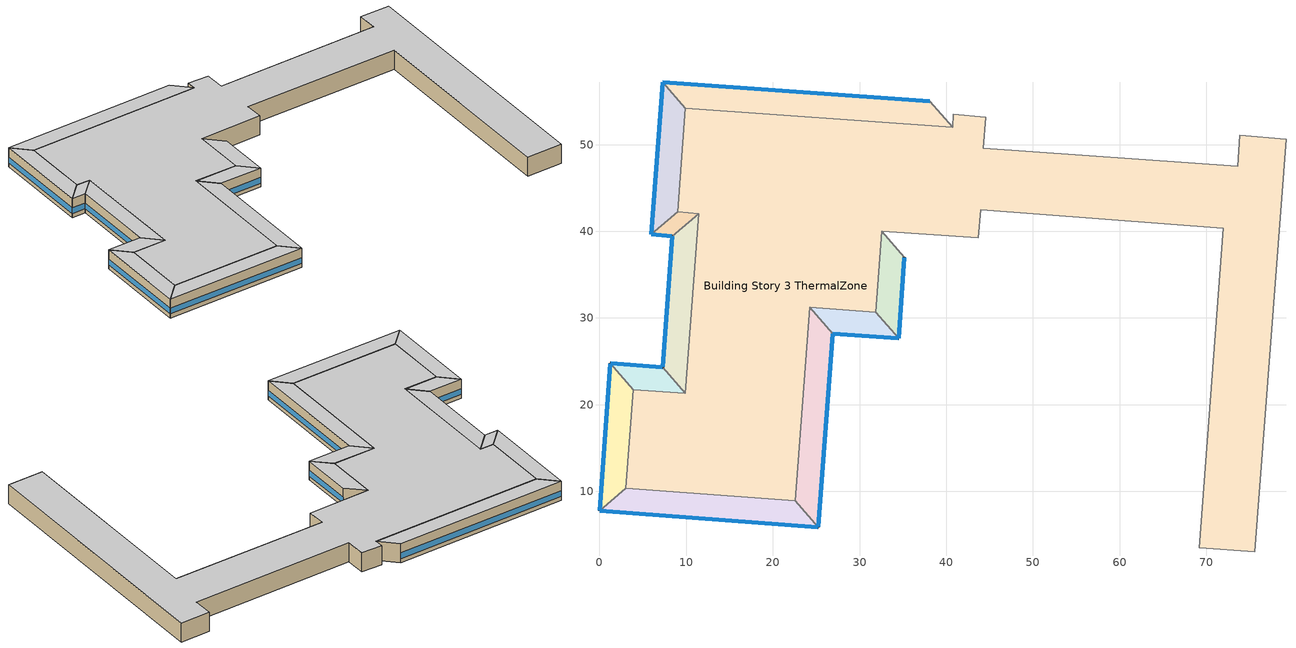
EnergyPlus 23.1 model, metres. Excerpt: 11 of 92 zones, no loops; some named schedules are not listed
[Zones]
Building Story 3 ThermalZone
 floor adiabatic (Typical Interior Ceiling): 40.75,51.97 40.81,53.51 44.53,53.15 44.29,49.58 73.63,47.51 73.87,51.05 79.19,50.6 75.6,3.03 69.18,3.5 71.95,40.37 43.95,42.46 43.69,39.23 32.55,40 31.88,30.68 24.27,31.24 22.6,8.92 3.03,10.38 3.87,21.74 9.9,21.3 11.42,42.01 9,42.23 9.9,54.17 z7.2
 wall adiabatic (Typical Interior Wall): 40.81,53.51 40.75,51.97 9.9,54.17 9,42.23 11.42,42.01 9.9,21.3 3.87,21.74 3.03,10.38 22.6,8.92 24.27,31.24 31.88,30.68 32.55,40 43.69,39.23 43.95,42.46 71.95,40.37 69.18,3.5 75.6,3.03 79.19,50.6 73.87,51.05 73.63,47.51 44.29,49.58 44.53,53.15 40.81,53.51 z7.2:10.8
 ceiling adiabatic (Typical Interior Ceiling): 9.9,54.17 9,42.23 11.42,42.01 9.9,21.3 3.87,21.74 3.03,10.38 22.6,8.92 24.27,31.24 31.88,30.68 32.55,40 43.69,39.23 43.95,42.46 71.95,40.37 69.18,3.5 75.6,3.03 79.19,50.6 73.87,51.05 73.63,47.51 44.29,49.58 44.53,53.15 40.81,53.51 40.75,51.97 z10.8
Building Story 3 ThermalZone 13
 floor adiabatic (Typical Interior Ceiling): 35.17,36.98 34.5,27.65 31.88,30.68 32.55,40 z7.2
 wall outside (Typical Insulated Steel Framed Exterior Wall R-12.99): 34.5,27.65 35.17,36.98 z7.2:10.8
 wall adiabatic (Typical Interior Wall): 35.17,36.98 32.55,40 31.88,30.68 34.5,27.65 z7.2:10.8
 window (U 0.55 SHGC 0.25): 34.5,27.68 35.17,36.96 z7.96:9.05
 ceiling adiabatic (Typical Interior Ceiling): 32.55,40 31.88,30.68 34.5,27.65 35.17,36.98 z10.8
Building Story 3 ThermalZone 14
 floor adiabatic (Typical Interior Ceiling): 34.5,27.65 26.88,28.21 24.27,31.24 31.88,30.68 z7.2
 wall outside (Typical Insulated Steel Framed Exterior Wall R-12.99): 26.88,28.21 34.5,27.65 z7.2:10.8
 wall adiabatic (Typical Interior Wall): 34.5,27.65 31.88,30.68 24.27,31.24 26.88,28.21 z7.2:10.8
 window (U 0.55 SHGC 0.25): 26.91,28.21 34.47,27.66 z7.96:9.05
 ceiling adiabatic (Typical Interior Ceiling): 31.88,30.68 24.27,31.24 26.88,28.21 34.5,27.65 z10.8
Building Story 3 ThermalZone 15
 floor adiabatic (Typical Interior Ceiling): 26.88,28.21 25.21,5.89 22.6,8.92 24.27,31.24 z7.2
 wall outside (Typical Insulated Steel Framed Exterior Wall R-12.99): 25.21,5.89 26.88,28.21 z7.2:10.8
 wall adiabatic (Typical Interior Wall): 26.88,28.21 24.27,31.24 22.6,8.92 25.21,5.89 z7.2:10.8
 window (U 0.55 SHGC 0.25): 25.21,5.91 26.88,28.18 z7.96:9.04
 ceiling adiabatic (Typical Interior Ceiling): 24.27,31.24 22.6,8.92 25.21,5.89 26.88,28.21 z10.8
Building Story 3 ThermalZone 16
 floor adiabatic (Typical Interior Ceiling): 25.21,5.89 0,7.77 3.03,10.38 22.6,8.92 z7.2
 wall outside (Typical Insulated Steel Framed Exterior Wall R-12.99): 0,7.77 25.21,5.89 z7.2:10.8
 wall adiabatic (Typical Interior Wall): 25.21,5.89 22.6,8.92 3.03,10.38 0,7.77 z7.2:10.8
 window (U 0.55 SHGC 0.25): 0.03,7.77 25.18,5.89 z7.96:9.04
 ceiling adiabatic (Typical Interior Ceiling): 22.6,8.92 3.03,10.38 0,7.77 25.21,5.89 z10.8
Building Story 3 ThermalZone 17
 floor adiabatic (Typical Interior Ceiling): 0,7.77 1.26,24.77 3.87,21.74 3.03,10.38 z7.2
 wall outside (Typical Insulated Steel Framed Exterior Wall R-12.99): 1.26,24.77 0,7.77 z7.2:10.8
 wall adiabatic (Typical Interior Wall): 0,7.77 3.03,10.38 3.87,21.74 1.26,24.77 z7.2:10.8
 window (U 0.55 SHGC 0.25): 1.25,24.74 0,7.8 z7.96:9.05
 ceiling adiabatic (Typical Interior Ceiling): 3.03,10.38 3.87,21.74 1.26,24.77 0,7.77 z10.8
Building Story 3 ThermalZone 18
 floor adiabatic (Typical Interior Ceiling): 1.26,24.77 7.29,24.32 9.9,21.3 3.87,21.74 z7.2
 wall outside (Typical Insulated Steel Framed Exterior Wall R-12.99): 7.29,24.32 1.26,24.77 z7.2:10.8
 wall adiabatic (Typical Interior Wall): 1.26,24.77 3.87,21.74 9.9,21.3 7.29,24.32 z7.2:10.8
 window (U 0.55 SHGC 0.25): 7.26,24.32 1.28,24.76 z7.96:9.05
 ceiling adiabatic (Typical Interior Ceiling): 3.87,21.74 9.9,21.3 7.29,24.32 1.26,24.77 z10.8
Building Story 3 ThermalZone 19
 floor adiabatic (Typical Interior Ceiling): 7.29,24.32 8.37,39.43 11.42,42.01 9.9,21.3 z7.2
 wall outside (Typical Insulated Steel Framed Exterior Wall R-12.99): 8.37,39.43 7.29,24.32 z7.2:10.8
 wall adiabatic (Typical Interior Wall): 7.29,24.32 9.9,21.3 11.42,42.01 8.37,39.43 z7.2:10.8
 window (U 0.55 SHGC 0.25): 8.37,39.4 7.29,24.35 z7.96:9.05
 ceiling adiabatic (Typical Interior Ceiling): 9.9,21.3 11.42,42.01 8.37,39.43 7.29,24.32 z10.8
Building Story 3 ThermalZone 20
 floor adiabatic (Typical Interior Ceiling): 8.37,39.43 5.95,39.65 9,42.23 11.42,42.01 z7.2
 wall outside (Typical Insulated Steel Framed Exterior Wall R-12.99): 5.95,39.65 8.37,39.43 z7.2:10.8
 wall adiabatic (Typical Interior Wall): 8.37,39.43 11.42,42.01 9,42.23 5.95,39.65 z7.2:10.8
 window (U 0.55 SHGC 0.25): 5.97,39.65 8.35,39.43 z7.96:9.06
 ceiling adiabatic (Typical Interior Ceiling): 11.42,42.01 9,42.23 5.95,39.65 8.37,39.43 z10.8
Building Story 3 ThermalZone 21
 floor adiabatic (Typical Interior Ceiling): 5.95,39.65 7.29,57.2 9.9,54.17 9,42.23 z7.2
 wall outside (Typical Insulated Steel Framed Exterior Wall R-12.99): 7.29,57.2 5.95,39.65 z7.2:10.8
 wall adiabatic (Typical Interior Wall): 5.95,39.65 9,42.23 9.9,54.17 7.29,57.2 z7.2:10.8
 window (U 0.55 SHGC 0.25): 7.28,57.17 5.95,39.67 z7.96:9.05
 ceiling adiabatic (Typical Interior Ceiling): 9,42.23 9.9,54.17 7.29,57.2 5.95,39.65 z10.8
Building Story 3 ThermalZone 22
 floor adiabatic (Typical Interior Ceiling): 7.29,57.2 38.1,54.97 40.75,51.97 9.9,54.17 z7.2
 wall outside (Typical Insulated Steel Framed Exterior Wall R-12.99): 38.1,54.97 7.29,57.2 z7.2:10.8
 wall adiabatic (Typical Interior Wall): 7.29,57.2 9.9,54.17 40.75,51.97 38.1,54.97 z7.2:10.8
 window (U 0.55 SHGC 0.25): 38.08,54.98 7.31,57.19 z7.96:9.04
 ceiling adiabatic (Typical Interior Ceiling): 9.9,54.17 40.75,51.97 38.1,54.97 7.29,57.2 z10.8
[Building]
bld_15: Terrain=City
[Site:Location]
Jack Northrop Fld H_CA_USA: Latitude {deg}=41.3115; Longitude {deg}=-105.582; Time Zone {hr}=-8; Elevation {m}=21
[Site:GroundTemperature:FCfactorMethod]
18.8, 14.3, 13.6, 13.2, 13.3, 12.6, 15.3, 15.6, 17.7, 19.4, 19.7, 18.5
[Site:WaterMainsTemperature]
Calculation Method=Correlation; Annual Average Outdoor Air Temperature {C}=8.96667; Maximum Difference In Monthly Average Outdoor Air Temperatures {deltaC}=26.2
[SizingPeriod:DesignDay] Day of Month=21; Dry-Bulb Temperature Range Modifier Type=DefaultMultipliers; Humidity Condition Type=Wetbulb; Barometric Pressure {Pa}=98769; Rain Indicator=No; Snow Indicator=No; Daylight Saving Time Indicator=No; Begin Environment Reset Mode=FullResetAtBeginEnvironment
Name | Month | Day Type | Maximum Dry-Bulb Temperature {C} | Daily Dry-Bulb Temperature Range {deltaC} | Wetbulb or DewPoint at Maximum Dry-Bulb {C} | Wind Speed {m/s} | Wind Direction {deg} | Solar Model Indicator | ASHRAE Clear Sky Optical Depth for Beam Irradiance (taub) | ASHRAE Clear Sky Optical Depth for Diffuse Irradiance (taud) | Sky Clearness
Buffalo Niagara Intl Ap Ann Clg .4% Condns DB=>MWB 1 | 7 | SummerDesignDay | 30.3 | 9.3 | 21.8 | 5.7 | 240 | ASHRAETau | 0.462 | 2.001
Buffalo Niagara Intl Ap Ann Clg .4% Condns WB=>MDB 1 | 7 | SummerDesignDay | 27.8 | 9.3 | 23.8 | 5.7 | 240 | ASHRAETau | 0.462 | 2.001
Buffalo Niagara Intl Ap Ann Htg 99.6% Condns DB 1 | 1 | WinterDesignDay | -16.3 | 0 | -16.3 | 5.1 | 270 | ASHRAEClearSky |  |  | 0
[Material] Thermal Absorptance=0.9; Solar Absorptance=0.7
Name | Roughness | Thickness {m} | Conductivity {W/m-K} | Density {kg/m3} | Specific Heat {J/kg-K} | Visible Absorptance
100mm Normalweight concrete floor | MediumRough | 0.1016 | 2.31045 | 2322 | 832.557 | 0.7
25mm Stucco | Smooth | 0.0254 | 0.72 | 1856 | 840 | 0.7
5/8 in. Gypsum Board | MediumSmooth | 0.0159 | 0.16 | 800 | 1090 | 0.7
G01 13mm gypsum board | Smooth | 0.0127 | 0.160031 | 800.001 | 1090.73 | 0.5
Std Wood 6inch 1; Std Wood 6inch 2 | MediumSmooth | 0.15 | 0.12 | 540 | 1210 | 0.7
[Material:NoMass] Roughness=Smooth; Thermal Absorptance=0.9; Solar Absorptance=0.7
Name | Thermal Resistance {m2-K/W} | Visible Absorptance
CP02 CARPET PAD | 0.21648 | 0.8
Typical Insulation R-10.81 | 1.90342 | 0.7
[WindowMaterial:Gas]
Gap_1_W_0_0032: Gas Type=Air; Thickness {m}=0.0032
[WindowMaterial:Glazing] Optical Data Type=SpectralAverage; Infrared Transmittance at Normal Incidence=0; Back Side Infrared Hemispherical Emissivity=0.84; Conductivity {W/m-K}=1; Dirt Correction Factor for Solar and Visible Transmittance=1; Solar Diffusing=No
Name | Thickness {m} | Solar Transmittance at Normal Incidence | Front Side Solar Reflectance at Normal Incidence | Back Side Solar Reflectance at Normal Incidence | Visible Transmittance at Normal Incidence | Front Side Visible Reflectance at Normal Incidence | Back Side Visible Reflectance at Normal Incidence | Front Side Infrared Hemispherical Emissivity
Glass_2022F_LayerAvg | 0.0039 | 0.355897 | 0.394095 | 0.265645 | 0.677694 | 0.042734 | 0.05547 | 0.046
Glass_2175_LayerAvg | 0.0086 | 0.167758 | 0.217606 | 0.437978 | 0.416044 | 0.078729 | 0.10654 | 0.84
[Construction]
InteriorFurnishings 1: Std Wood 6inch 1
InteriorFurnishings 2: Std Wood 6inch 2
Typical Insulated Steel Framed Exterior Wall R-12.99: 25mm Stucco, 5/8 in. Gypsum Board, Typical Insulation R-10.81, 5/8 in. Gypsum Board
Typical Interior Ceiling: CP02 CARPET PAD, 100mm Normalweight concrete floor
Typical Interior Wall: G01 13mm gypsum board, G01 13mm gypsum board
U 0.55 SHGC 0.25: Glass_2175_LayerAvg, Gap_1_W_0_0032, Glass_2022F_LayerAvg
[Zone] Multiplier=1; Part of Total Floor Area=Yes
Building Story 3 ThermalZone; Building Story 3 ThermalZone 13; Building Story 3 ThermalZone 14; Building Story 3 ThermalZone 15; Building Story 3 ThermalZone 16; Building Story 3 ThermalZone 17; Building Story 3 ThermalZone 18; Building Story 3 ThermalZone 19; Building Story 3 ThermalZone 20; Building Story 3 ThermalZone 21; Building Story 3 ThermalZone 22
[Space] Space Type=Story Mid2 Blended Space Type
Name | Zone
Building Story 3 Space | Building Story 3 ThermalZone
Building Story 3 Space 13 | Building Story 3 ThermalZone 13
Building Story 3 Space 14 | Building Story 3 ThermalZone 14
Building Story 3 Space 15 | Building Story 3 ThermalZone 15
Building Story 3 Space 16 | Building Story 3 ThermalZone 16
Building Story 3 Space 17 | Building Story 3 ThermalZone 17
Building Story 3 Space 18 | Building Story 3 ThermalZone 18
Building Story 3 Space 19 | Building Story 3 ThermalZone 19
Building Story 3 Space 20 | Building Story 3 ThermalZone 20
Building Story 3 Space 21 | Building Story 3 ThermalZone 21
Building Story 3 Space 22 | Building Story 3 ThermalZone 22
[SpaceList]
Story Mid2 Blended Space Type: Building Story 3 Space 16, Building Story 3 Space 14, Building Story 3 Space 2, Building Story 3 Space 7, Building Story 3 Space 15, Building Story 3 Space 4, Building Story 3 Space 18, Building Story 3 Space 20, Building Story 3 Space 21, Building Story 3 Space 5, Building Story 3 Space 19, Building Story 3 Space 9, Building Story 3 Space 10, Building Story 3 Space 13, Building Story 3 Space 17, Building Story 3 Space 12, Building Story 3 Space 3, Building Story 3 Space 22, Building Story 3 Space 11, Building Story 3 Space 8, Building Story 3 Space 6, Building Story 3 Space 1, Building Story 3 Space
[InternalMass]
Name | Construction | Zone or ZoneList | Space or SpaceList | Surface Area {m2}
Building Story 3 Space 16 Office WholeBuilding - Lg Office A  - Story Mid2 Mass; Building Story 3 Space 16 Office WholeBuilding - Lg Office C  - Story Mid2 Mass | InteriorFurnishings 1 | Building Story 3 ThermalZone 16 | Building Story 3 Space 16 | 6.91816
Building Story 3 Space 14 Office WholeBuilding - Lg Office A  - Story Mid2 Mass; Building Story 3 Space 14 Office WholeBuilding - Lg Office C  - Story Mid2 Mass | InteriorFurnishings 1 | Building Story 3 ThermalZone 14 | Building Story 3 Space 14 | 2.35323
Building Story 3 Space 15 Office WholeBuilding - Lg Office A  - Story Mid2 Mass; Building Story 3 Space 15 Office WholeBuilding - Lg Office C  - Story Mid2 Mass | InteriorFurnishings 1 | Building Story 3 ThermalZone 15 | Building Story 3 Space 15 | 6.90009
Building Story 3 Space 18 Office WholeBuilding - Lg Office A  - Story Mid2 Mass; Building Story 3 Space 18 Office WholeBuilding - Lg Office C  - Story Mid2 Mass | InteriorFurnishings 1 | Building Story 3 ThermalZone 18 | Building Story 3 Space 18 | 1.86278
Building Story 3 Space 20 Office WholeBuilding - Lg Office A  - Story Mid2 Mass; Building Story 3 Space 20 Office WholeBuilding - Lg Office C  - Story Mid2 Mass | InteriorFurnishings 1 | Building Story 3 ThermalZone 20 | Building Story 3 Space 20 | 0.755866
Building Story 3 Space 21 Office WholeBuilding - Lg Office A  - Story Mid2 Mass; Building Story 3 Space 21 Office WholeBuilding - Lg Office C  - Story Mid2 Mass | InteriorFurnishings 1 | Building Story 3 ThermalZone 21 | Building Story 3 Space 21 | 4.57676
Building Story 3 Space 19 Office WholeBuilding - Lg Office A  - Story Mid2 Mass; Building Story 3 Space 19 Office WholeBuilding - Lg Office C  - Story Mid2 Mass | InteriorFurnishings 1 | Building Story 3 ThermalZone 19 | Building Story 3 Space 19 | 5.55758
Building Story 3 Space 13 Office WholeBuilding - Lg Office A  - Story Mid2 Mass; Building Story 3 Space 13 Office WholeBuilding - Lg Office C  - Story Mid2 Mass | InteriorFurnishings 1 | Building Story 3 ThermalZone 13 | Building Story 3 Space 13 | 2.88103
Building Story 3 Space 17 Office WholeBuilding - Lg Office A  - Story Mid2 Mass; Building Story 3 Space 17 Office WholeBuilding - Lg Office C  - Story Mid2 Mass | InteriorFurnishings 1 | Building Story 3 ThermalZone 17 | Building Story 3 Space 17 | 4.37975
Building Story 3 Space 22 Office WholeBuilding - Lg Office A  - Story Mid2 Mass; Building Story 3 Space 22 Office WholeBuilding - Lg Office C  - Story Mid2 Mass | InteriorFurnishings 1 | Building Story 3 ThermalZone 22 | Building Story 3 Space 22 | 9.49533
Building Story 3 Space Office WholeBuilding - Lg Office A  - Story Mid2 Mass; Building Story 3 Space Office WholeBuilding - Lg Office C  - Story Mid2 Mass | InteriorFurnishings 1 | Building Story 3 ThermalZone | Building Story 3 Space | 165.124
Building Story 3 Space 16 Office WholeBuilding - Lg Office A end_a - Story Mid2 Mass; Building Story 3 Space 16 Office WholeBuilding - Lg Office C end_a - Story Mid2 Mass | InteriorFurnishings 1 | Building Story 3 ThermalZone 16 | Building Story 3 Space 16 | 1.07812
Building Story 3 Space 14 Office WholeBuilding - Lg Office A end_a - Story Mid2 Mass; Building Story 3 Space 14 Office WholeBuilding - Lg Office C end_a - Story Mid2 Mass | InteriorFurnishings 1 | Building Story 3 ThermalZone 14 | Building Story 3 Space 14 | 0.366728
Building Story 3 Space 15 Office WholeBuilding - Lg Office A end_a - Story Mid2 Mass; Building Story 3 Space 15 Office WholeBuilding - Lg Office C end_a - Story Mid2 Mass | InteriorFurnishings 1 | Building Story 3 ThermalZone 15 | Building Story 3 Space 15 | 1.07531
Building Story 3 Space 18 Office WholeBuilding - Lg Office A end_a - Story Mid2 Mass; Building Story 3 Space 18 Office WholeBuilding - Lg Office C end_a - Story Mid2 Mass | InteriorFurnishings 1 | Building Story 3 ThermalZone 18 | Building Story 3 Space 18 | 0.290295
Building Story 3 Space 20 Office WholeBuilding - Lg Office A end_a - Story Mid2 Mass; Building Story 3 Space 20 Office WholeBuilding - Lg Office C end_a - Story Mid2 Mass | InteriorFurnishings 1 | Building Story 3 ThermalZone 20 | Building Story 3 Space 20 | 0.117794
Building Story 3 Space 21 Office WholeBuilding - Lg Office A end_a - Story Mid2 Mass; Building Story 3 Space 21 Office WholeBuilding - Lg Office C end_a - Story Mid2 Mass | InteriorFurnishings 1 | Building Story 3 ThermalZone 21 | Building Story 3 Space 21 | 0.713241
Building Story 3 Space 19 Office WholeBuilding - Lg Office A end_a - Story Mid2 Mass; Building Story 3 Space 19 Office WholeBuilding - Lg Office C end_a - Story Mid2 Mass | InteriorFurnishings 1 | Building Story 3 ThermalZone 19 | Building Story 3 Space 19 | 0.866093
Building Story 3 Space 13 Office WholeBuilding - Lg Office A end_a - Story Mid2 Mass; Building Story 3 Space 13 Office WholeBuilding - Lg Office C end_a - Story Mid2 Mass | InteriorFurnishings 1 | Building Story 3 ThermalZone 13 | Building Story 3 Space 13 | 0.448979
Building Story 3 Space 17 Office WholeBuilding - Lg Office A end_a - Story Mid2 Mass; Building Story 3 Space 17 Office WholeBuilding - Lg Office C end_a - Story Mid2 Mass | InteriorFurnishings 1 | Building Story 3 ThermalZone 17 | Building Story 3 Space 17 | 0.682539
Building Story 3 Space 22 Office WholeBuilding - Lg Office A end_a - Story Mid2 Mass; Building Story 3 Space 22 Office WholeBuilding - Lg Office C end_a - Story Mid2 Mass | InteriorFurnishings 1 | Building Story 3 ThermalZone 22 | Building Story 3 Space 22 | 1.47975
Building Story 3 Space Office WholeBuilding - Lg Office A end_a - Story Mid2 Mass; Building Story 3 Space Office WholeBuilding - Lg Office C end_a - Story Mid2 Mass | InteriorFurnishings 1 | Building Story 3 ThermalZone | Building Story 3 Space | 25.733
Building Story 3 Space 16 Office WholeBuilding - Lg Office B  - Story Mid2 Mass | InteriorFurnishings 1 | Building Story 3 ThermalZone 16 | Building Story 3 Space 16 | 47.4758
Building Story 3 Space 14 Office WholeBuilding - Lg Office B  - Story Mid2 Mass | InteriorFurnishings 1 | Building Story 3 ThermalZone 14 | Building Story 3 Space 14 | 16.149
Building Story 3 Space 15 Office WholeBuilding - Lg Office B  - Story Mid2 Mass | InteriorFurnishings 1 | Building Story 3 ThermalZone 15 | Building Story 3 Space 15 | 47.3518
Building Story 3 Space 18 Office WholeBuilding - Lg Office B  - Story Mid2 Mass | InteriorFurnishings 1 | Building Story 3 ThermalZone 18 | Building Story 3 Space 18 | 12.7833
Building Story 3 Space 20 Office WholeBuilding - Lg Office B  - Story Mid2 Mass | InteriorFurnishings 1 | Building Story 3 ThermalZone 20 | Building Story 3 Space 20 | 5.18713
Building Story 3 Space 21 Office WholeBuilding - Lg Office B  - Story Mid2 Mass | InteriorFurnishings 1 | Building Story 3 ThermalZone 21 | Building Story 3 Space 21 | 31.408
Building Story 3 Space 19 Office WholeBuilding - Lg Office B  - Story Mid2 Mass | InteriorFurnishings 1 | Building Story 3 ThermalZone 19 | Building Story 3 Space 19 | 38.1388
Building Story 3 Space 13 Office WholeBuilding - Lg Office B  - Story Mid2 Mass | InteriorFurnishings 1 | Building Story 3 ThermalZone 13 | Building Story 3 Space 13 | 19.771
Building Story 3 Space 17 Office WholeBuilding - Lg Office B  - Story Mid2 Mass | InteriorFurnishings 1 | Building Story 3 ThermalZone 17 | Building Story 3 Space 17 | 30.056
Building Story 3 Space 22 Office WholeBuilding - Lg Office B  - Story Mid2 Mass | InteriorFurnishings 1 | Building Story 3 ThermalZone 22 | Building Story 3 Space 22 | 65.1616
Building Story 3 Space Office WholeBuilding - Lg Office B  - Story Mid2 Mass | InteriorFurnishings 1 | Building Story 3 ThermalZone | Building Story 3 Space | 1133.16
Building Story 3 Space 16 Office WholeBuilding - Lg Office B end_a - Story Mid2 Mass | InteriorFurnishings 1 | Building Story 3 ThermalZone 16 | Building Story 3 Space 16 | 7.39862
Building Story 3 Space 14 Office WholeBuilding - Lg Office B end_a - Story Mid2 Mass | InteriorFurnishings 1 | Building Story 3 ThermalZone 14 | Building Story 3 Space 14 | 2.51666
Building Story 3 Space 15 Office WholeBuilding - Lg Office B end_a - Story Mid2 Mass | InteriorFurnishings 1 | Building Story 3 ThermalZone 15 | Building Story 3 Space 15 | 7.3793
Building Story 3 Space 18 Office WholeBuilding - Lg Office B end_a - Story Mid2 Mass | InteriorFurnishings 1 | Building Story 3 ThermalZone 18 | Building Story 3 Space 18 | 1.99215
Building Story 3 Space 20 Office WholeBuilding - Lg Office B end_a - Story Mid2 Mass | InteriorFurnishings 1 | Building Story 3 ThermalZone 20 | Building Story 3 Space 20 | 0.808361
Building Story 3 Space 21 Office WholeBuilding - Lg Office B end_a - Story Mid2 Mass | InteriorFurnishings 1 | Building Story 3 ThermalZone 21 | Building Story 3 Space 21 | 4.89461
Building Story 3 Space 19 Office WholeBuilding - Lg Office B end_a - Story Mid2 Mass | InteriorFurnishings 1 | Building Story 3 ThermalZone 19 | Building Story 3 Space 19 | 5.94355
Building Story 3 Space 13 Office WholeBuilding - Lg Office B end_a - Story Mid2 Mass | InteriorFurnishings 1 | Building Story 3 ThermalZone 13 | Building Story 3 Space 13 | 3.08112
Building Story 3 Space 17 Office WholeBuilding - Lg Office B end_a - Story Mid2 Mass | InteriorFurnishings 1 | Building Story 3 ThermalZone 17 | Building Story 3 Space 17 | 4.68392
Building Story 3 Space 22 Office WholeBuilding - Lg Office B end_a - Story Mid2 Mass | InteriorFurnishings 1 | Building Story 3 ThermalZone 22 | Building Story 3 Space 22 | 10.1548
Building Story 3 Space Office WholeBuilding - Lg Office B end_a - Story Mid2 Mass | InteriorFurnishings 1 | Building Story 3 ThermalZone | Building Story 3 Space | 176.592
Building Story 3 Space 16 SecondarySchool Classroom A  - Story Mid2 Mass; Building Story 3 Space 16 SecondarySchool Classroom C  - Story Mid2 Mass | InteriorFurnishings 1 | Building Story 3 ThermalZone 16 | Building Story 3 Space 16 | 13.6649
Building Story 3 Space 14 SecondarySchool Classroom A  - Story Mid2 Mass; Building Story 3 Space 14 SecondarySchool Classroom C  - Story Mid2 Mass | InteriorFurnishings 1 | Building Story 3 ThermalZone 14 | Building Story 3 Space 14 | 4.64815
Building Story 3 Space 15 SecondarySchool Classroom A  - Story Mid2 Mass; Building Story 3 Space 15 SecondarySchool Classroom C  - Story Mid2 Mass | InteriorFurnishings 1 | Building Story 3 ThermalZone 15 | Building Story 3 Space 15 | 13.6292
Building Story 3 Space 18 SecondarySchool Classroom A  - Story Mid2 Mass; Building Story 3 Space 18 SecondarySchool Classroom C  - Story Mid2 Mass | InteriorFurnishings 1 | Building Story 3 ThermalZone 18 | Building Story 3 Space 18 | 3.67939
Building Story 3 Space 20 SecondarySchool Classroom A  - Story Mid2 Mass; Building Story 3 Space 20 SecondarySchool Classroom C  - Story Mid2 Mass | InteriorFurnishings 1 | Building Story 3 ThermalZone 20 | Building Story 3 Space 20 | 1.493
Building Story 3 Space 21 SecondarySchool Classroom A  - Story Mid2 Mass; Building Story 3 Space 21 SecondarySchool Classroom C  - Story Mid2 Mass | InteriorFurnishings 1 | Building Story 3 ThermalZone 21 | Building Story 3 Space 21 | 9.0401
Building Story 3 Space 19 SecondarySchool Classroom A  - Story Mid2 Mass; Building Story 3 Space 19 SecondarySchool Classroom C  - Story Mid2 Mass | InteriorFurnishings 1 | Building Story 3 ThermalZone 19 | Building Story 3 Space 19 | 10.9774
Building Story 3 Space 13 SecondarySchool Classroom A  - Story Mid2 Mass; Building Story 3 Space 13 SecondarySchool Classroom C  - Story Mid2 Mass | InteriorFurnishings 1 | Building Story 3 ThermalZone 13 | Building Story 3 Space 13 | 5.69067
Building Story 3 Space 17 SecondarySchool Classroom A  - Story Mid2 Mass; Building Story 3 Space 17 SecondarySchool Classroom C  - Story Mid2 Mass | InteriorFurnishings 1 | Building Story 3 ThermalZone 17 | Building Story 3 Space 17 | 8.65096
Building Story 3 Space 22 SecondarySchool Classroom A  - Story Mid2 Mass; Building Story 3 Space 22 SecondarySchool Classroom C  - Story Mid2 Mass | InteriorFurnishings 1 | Building Story 3 ThermalZone 22 | Building Story 3 Space 22 | 18.7554
Building Story 3 Space SecondarySchool Classroom A  - Story Mid2 Mass; Building Story 3 Space SecondarySchool Classroom C  - Story Mid2 Mass | InteriorFurnishings 1 | Building Story 3 ThermalZone | Building Story 3 Space | 326.157
Building Story 3 Space 16 SecondarySchool Classroom A end_b - Story Mid2 Mass; Building Story 3 Space 16 SecondarySchool Classroom C end_b - Story Mid2 Mass | InteriorFurnishings 1 | Building Story 3 ThermalZone 16 | Building Story 3 Space 16 | 2.80196
Building Story 3 Space 14 SecondarySchool Classroom A end_b - Story Mid2 Mass; Building Story 3 Space 14 SecondarySchool Classroom C end_b - Story Mid2 Mass | InteriorFurnishings 1 | Building Story 3 ThermalZone 14 | Building Story 3 Space 14 | 0.953097
Building Story 3 Space 15 SecondarySchool Classroom A end_b - Story Mid2 Mass; Building Story 3 Space 15 SecondarySchool Classroom C end_b - Story Mid2 Mass | InteriorFurnishings 1 | Building Story 3 ThermalZone 15 | Building Story 3 Space 15 | 2.79465
Building Story 3 Space 18 SecondarySchool Classroom A end_b - Story Mid2 Mass; Building Story 3 Space 18 SecondarySchool Classroom C end_b - Story Mid2 Mass | InteriorFurnishings 1 | Building Story 3 ThermalZone 18 | Building Story 3 Space 18 | 0.754454
Building Story 3 Space 20 SecondarySchool Classroom A end_b - Story Mid2 Mass; Building Story 3 Space 20 SecondarySchool Classroom C end_b - Story Mid2 Mass | InteriorFurnishings 1 | Building Story 3 ThermalZone 20 | Building Story 3 Space 20 | 0.306138
Building Story 3 Space 21 SecondarySchool Classroom A end_b - Story Mid2 Mass; Building Story 3 Space 21 SecondarySchool Classroom C end_b - Story Mid2 Mass | InteriorFurnishings 1 | Building Story 3 ThermalZone 21 | Building Story 3 Space 21 | 1.85366
Building Story 3 Space 19 SecondarySchool Classroom A end_b - Story Mid2 Mass; Building Story 3 Space 19 SecondarySchool Classroom C end_b - Story Mid2 Mass | InteriorFurnishings 1 | Building Story 3 ThermalZone 19 | Building Story 3 Space 19 | 2.25091
Building Story 3 Space 13 SecondarySchool Classroom A end_b - Story Mid2 Mass; Building Story 3 Space 13 SecondarySchool Classroom C end_b - Story Mid2 Mass | InteriorFurnishings 1 | Building Story 3 ThermalZone 13 | Building Story 3 Space 13 | 1.16686
Building Story 3 Space 17 SecondarySchool Classroom A end_b - Story Mid2 Mass; Building Story 3 Space 17 SecondarySchool Classroom C end_b - Story Mid2 Mass | InteriorFurnishings 1 | Building Story 3 ThermalZone 17 | Building Story 3 Space 17 | 1.77387
Building Story 3 Space 22 SecondarySchool Classroom A end_b - Story Mid2 Mass; Building Story 3 Space 22 SecondarySchool Classroom C end_b - Story Mid2 Mass | InteriorFurnishings 1 | Building Story 3 ThermalZone 22 | Building Story 3 Space 22 | 3.84576
Building Story 3 Space SecondarySchool Classroom A end_b - Story Mid2 Mass; Building Story 3 Space SecondarySchool Classroom C end_b - Story Mid2 Mass | InteriorFurnishings 1 | Building Story 3 ThermalZone | Building Story 3 Space | 66.878
Building Story 3 Space 16 SecondarySchool Corridor B  - Story Mid2 Mass | InteriorFurnishings 1 | Building Story 3 ThermalZone 16 | Building Story 3 Space 16 | 19.2683
Building Story 3 Space 14 SecondarySchool Corridor B  - Story Mid2 Mass | InteriorFurnishings 1 | Building Story 3 ThermalZone 14 | Building Story 3 Space 14 | 6.55419
Building Story 3 Space 15 SecondarySchool Corridor B  - Story Mid2 Mass | InteriorFurnishings 1 | Building Story 3 ThermalZone 15 | Building Story 3 Space 15 | 19.218
Building Story 3 Space 18 SecondarySchool Corridor B  - Story Mid2 Mass | InteriorFurnishings 1 | Building Story 3 ThermalZone 18 | Building Story 3 Space 18 | 5.18817
Building Story 3 Space 20 SecondarySchool Corridor B  - Story Mid2 Mass | InteriorFurnishings 1 | Building Story 3 ThermalZone 20 | Building Story 3 Space 20 | 2.10523
Building Story 3 Space 21 SecondarySchool Corridor B  - Story Mid2 Mass | InteriorFurnishings 1 | Building Story 3 ThermalZone 21 | Building Story 3 Space 21 | 12.7471
Building Story 3 Space 19 SecondarySchool Corridor B  - Story Mid2 Mass | InteriorFurnishings 1 | Building Story 3 ThermalZone 19 | Building Story 3 Space 19 | 15.4789
Building Story 3 Space 13 SecondarySchool Corridor B  - Story Mid2 Mass | InteriorFurnishings 1 | Building Story 3 ThermalZone 13 | Building Story 3 Space 13 | 8.0242
Building Story 3 Space 17 SecondarySchool Corridor B  - Story Mid2 Mass | InteriorFurnishings 1 | Building Story 3 ThermalZone 17 | Building Story 3 Space 17 | 12.1984
Building Story 3 Space 22 SecondarySchool Corridor B  - Story Mid2 Mass | InteriorFurnishings 1 | Building Story 3 ThermalZone 22 | Building Story 3 Space 22 | 26.4462
Building Story 3 Space SecondarySchool Corridor B  - Story Mid2 Mass | InteriorFurnishings 1 | Building Story 3 ThermalZone | Building Story 3 Space | 459.902
Building Story 3 Space 16 SecondarySchool Corridor B end_b - Story Mid2 Mass | InteriorFurnishings 1 | Building Story 3 ThermalZone 16 | Building Story 3 Space 16 | 3.95094
Building Story 3 Space 14 SecondarySchool Corridor B end_b - Story Mid2 Mass | InteriorFurnishings 1 | Building Story 3 ThermalZone 14 | Building Story 3 Space 14 | 1.34393
Building Story 3 Space 15 SecondarySchool Corridor B end_b - Story Mid2 Mass | InteriorFurnishings 1 | Building Story 3 ThermalZone 15 | Building Story 3 Space 15 | 3.94063
Building Story 3 Space 18 SecondarySchool Corridor B end_b - Story Mid2 Mass | InteriorFurnishings 1 | Building Story 3 ThermalZone 18 | Building Story 3 Space 18 | 1.06383
Building Story 3 Space 20 SecondarySchool Corridor B end_b - Story Mid2 Mass | InteriorFurnishings 1 | Building Story 3 ThermalZone 20 | Building Story 3 Space 20 | 0.431674
Building Story 3 Space 21 SecondarySchool Corridor B end_b - Story Mid2 Mass | InteriorFurnishings 1 | Building Story 3 ThermalZone 21 | Building Story 3 Space 21 | 2.61378
Building Story 3 Space 19 SecondarySchool Corridor B end_b - Story Mid2 Mass | InteriorFurnishings 1 | Building Story 3 ThermalZone 19 | Building Story 3 Space 19 | 3.17392
Building Story 3 Space 13 SecondarySchool Corridor B end_b - Story Mid2 Mass | InteriorFurnishings 1 | Building Story 3 ThermalZone 13 | Building Story 3 Space 13 | 1.64535
Building Story 3 Space 17 SecondarySchool Corridor B end_b - Story Mid2 Mass | InteriorFurnishings 1 | Building Story 3 ThermalZone 17 | Building Story 3 Space 17 | 2.50126
Building Story 3 Space 22 SecondarySchool Corridor B end_b - Story Mid2 Mass | InteriorFurnishings 1 | Building Story 3 ThermalZone 22 | Building Story 3 Space 22 | 5.42276
Building Story 3 Space SecondarySchool Corridor B end_b - Story Mid2 Mass | InteriorFurnishings 1 | Building Story 3 ThermalZone | Building Story 3 Space | 94.3022
Building Story 3 Space Mass | InteriorFurnishings 2 | Building Story 3 ThermalZone | Building Story 3 Space | 3031.75
Building Story 3 Space 13 Mass | InteriorFurnishings 2 | Building Story 3 ThermalZone 13 | Building Story 3 Space 13 | 52.8968
Building Story 3 Space 14 Mass | InteriorFurnishings 2 | Building Story 3 ThermalZone 14 | Building Story 3 Space 14 | 43.2062
Building Story 3 Space 15 Mass | InteriorFurnishings 2 | Building Story 3 ThermalZone 15 | Building Story 3 Space 15 | 126.688
Building Story 3 Space 16 Mass | InteriorFurnishings 2 | Building Story 3 ThermalZone 16 | Building Story 3 Space 16 | 127.02
Building Story 3 Space 17 Mass | InteriorFurnishings 2 | Building Story 3 ThermalZone 17 | Building Story 3 Space 17 | 80.4138
Building Story 3 Space 18 Mass | InteriorFurnishings 2 | Building Story 3 ThermalZone 18 | Building Story 3 Space 18 | 34.2013
Building Story 3 Space 19 Mass | InteriorFurnishings 2 | Building Story 3 ThermalZone 19 | Building Story 3 Space 19 | 102.039
Building Story 3 Space 20 Mass | InteriorFurnishings 2 | Building Story 3 ThermalZone 20 | Building Story 3 Space 20 | 13.878
Building Story 3 Space 21 Mass | InteriorFurnishings 2 | Building Story 3 ThermalZone 21 | Building Story 3 Space 21 | 84.031
Building Story 3 Space 22 Mass | InteriorFurnishings 2 | Building Story 3 ThermalZone 22 | Building Story 3 Space 22 | 174.338
[Lights] Zone or ZoneList or Space or SpaceList=Story Mid2 Blended Space Type; Design Level Calculation Method=Watts/Area; Return Air Fraction=0; Fraction Visible=0.2; Fraction Replaceable=1
Name | Schedule | Watts per Zone Floor Area {W/m2} | Fraction Radiant
Office WholeBuilding - Lg Office Lights 1 | OfficeLarge BLDG_LIGHT_SCH_2013 | 4.92443 | 0.7
SecondarySchool Classroom Lights 2 | SchoolSecondary BLDG_LIGHT_CLASSROOM_SCH_2013 | 3.46067 | 0.37
SecondarySchool Corridor Lights 2 | SchoolSecondary BLDG_LIGHT_CORRIDOR_SCH_2013 | 1.29865 | 0.37
[People] Zone or ZoneList or Space or SpaceList=Story Mid2 Blended Space Type; Number of People Calculation Method=People/Area; Fraction Radiant=0.3; Enable ASHRAE 55 Comfort Warnings=Yes; Mean Radiant Temperature Calculation Type=ZoneAveraged; Work Efficiency Schedule=Work Efficiency Schedule; Clothing Insulation Schedule=Clothing Schedule; Air Velocity Schedule=Air Velocity Schedule; Thermal Comfort Model 1 Type=Fanger
Name | Number of People Schedule | People per Floor Area {person/m2} | Activity Level Schedule
Office WholeBuilding - Lg Office People 1 | OfficeLarge BLDG_OCC_SCH | 0.030027 | OfficeLarge ACTIVITY_SCH
SecondarySchool Classroom People 2 | SchoolSecondary BLDG_OCC_SCH | 0.0976802 | SchoolSecondary ACTIVITY_SCH
[ElectricEquipment] Zone or ZoneList or Space or SpaceList=Story Mid2 Blended Space Type; Design Level Calculation Method=Watts/Area; Fraction Latent=0; Fraction Radiant=0.5; Fraction Lost=0
Name | Schedule | Watts per Zone Floor Area {W/m2}
Office WholeBuilding - Lg Office Elec Equip 1 | OfficeLarge BLDG_EQUIP_SCH | 4.50246
SecondarySchool Classroom Elec Equip 2 | SchoolSecondary BLDG_EQUIP_SCH_2013 | 2.59271
SecondarySchool Corridor Elec Equip 2 | SchoolSecondary BLDG_EQUIP_SCH_2013 | 0.728029
[ZoneInfiltration:DesignFlowRate] Zone or ZoneList or Space or SpaceList=Story Mid2 Blended Space Type; Schedule=Always On Discrete; Design Flow Rate Calculation Method=Flow/ExteriorArea; Constant Term Coefficient=0; Temperature Term Coefficient=0; Velocity Term Coefficient=0.224; Velocity Squared Term Coefficient=0
Name | Flow Rate per Exterior Surface Area {m3/s-m2}
Office WholeBuilding - Lg Office A  - Story Mid2 Infiltration; Office WholeBuilding - Lg Office C  - Story Mid2 Infiltration | 8.24793e-05
Office WholeBuilding - Lg Office A end_a - Story Mid2 Infiltration; Office WholeBuilding - Lg Office C end_a - Story Mid2 Infiltration | 2.57071e-05
Office WholeBuilding - Lg Office B end_a - Story Mid2 Infiltration | 8.82075e-05
SecondarySchool Classroom A  - Story Mid2 Infiltration; SecondarySchool Classroom C  - Story Mid2 Infiltration | 6.26855e-05
SecondarySchool Classroom A end_b - Story Mid2 Infiltration; SecondarySchool Classroom C end_b - Story Mid2 Infiltration | 4.6259e-05
SecondarySchool Corridor B end_b - Story Mid2 Infiltration | 4.71038e-05
[Daylighting:Controls] Lighting Control Type=Stepped; Minimum Input Power Fraction for Continuous or ContinuousOff Dimming Control=0.3; Minimum Light Output Fraction for Continuous or ContinuousOff Dimming Control=0.2; Number of Stepped Control Steps=3; Probability Lighting will be Reset When Needed in Manual Stepped Control=1; Glare Calculation Azimuth Angle of View Direction Clockwise from Zone y-Axis {deg}=-0; Maximum Allowable Discomfort Glare Index=22; Illuminance Setpoint at Reference Point 1 {lux}=377
Name | Zone or Space | Glare Calculation Daylighting Reference Point | Daylighting Reference Point 1 | Fraction of Lights Controlled by Reference Point 1 | Daylighting Reference Point 2 | Fraction of Lights Controlled by Reference Point 2 | Illuminance Setpoint at Reference Point 2 {lux}
Building Story 3 ThermalZone 13 DaylightingControls | Building Story 3 ThermalZone 13 | Building Story 3 Space 13 Daylt Sensor 1 | Building Story 3 Space 13 Daylt Sensor 1 | 0.433
Building Story 3 ThermalZone 15 DaylightingControls | Building Story 3 ThermalZone 15 | Building Story 3 Space 15 Daylt Sensor 1 | Building Story 3 Space 15 Daylt Sensor 1 | 0.438 | Building Story 3 Space 15 Daylt Sensor 2 | 0.104 | 377
Building Story 3 ThermalZone 16 DaylightingControls | Building Story 3 ThermalZone 16 | Building Story 3 Space 16 Daylt Sensor 1 | Building Story 3 Space 16 Daylt Sensor 1 | 0.463 | Building Story 3 Space 16 Daylt Sensor 2 | 0.102 | 377
Building Story 3 ThermalZone 17 DaylightingControls | Building Story 3 ThermalZone 17 | Building Story 3 Space 17 Daylt Sensor 1 | Building Story 3 Space 17 Daylt Sensor 1 | 0.474 | Building Story 3 Space 17 Daylt Sensor 2 | 0.097 | 377
Building Story 3 ThermalZone 19 DaylightingControls | Building Story 3 ThermalZone 19 | Building Story 3 Space 19 Daylt Sensor 1 | Building Story 3 Space 19 Daylt Sensor 1 | 0.406 | Building Story 3 Space 19 Daylt Sensor 2 | 0.106 | 377
Building Story 3 ThermalZone 21 DaylightingControls | Building Story 3 ThermalZone 21 | Building Story 3 Space 21 Daylt Sensor 1 | Building Story 3 Space 21 Daylt Sensor 1 | 0.471 | Building Story 3 Space 21 Daylt Sensor 2 | 0.098 | 377
Building Story 3 ThermalZone 22 DaylightingControls | Building Story 3 ThermalZone 22 | Building Story 3 Space 22 Daylt Sensor 1 | Building Story 3 Space 22 Daylt Sensor 1 | 0.441 | Building Story 3 Space 22 Daylt Sensor 2 | 0.106 | 377
[Exterior:Lights] Control Option=AstronomicalClock
Name | Schedule | Design Level {W}
Building Facades | Schedule Ruleset 1 | 997.03
Main Entries | Schedule Ruleset 2 | 254.482
Other Doors | Schedule Ruleset 2 | 566.222
Parking Areas and Drives | Schedule Ruleset 2 | 10127.6
[Schedule:Day:Interval]
OfficeLarge BLDG_LIGHT_SCH_2013 Wkdy Day: No, 05:00, 0.05, 06:00, 0.1, 07:00, 0.0905601, 08:00, 0.27168, 17:00, 0.815041, 18:00, 0.452801, 20:00, 0.27168, 22:00, 0.18112, 23:00, 0.0905601, 24:00, 0.0452801
OfficeLarge BLDG_LIGHT_SCH_2013 Sat Day: No, 06:00, 0.05, 08:00, 0.0905601, 12:00, 0.27168, 17:00, 0.13584, 19:00, 0.0452801, 24:00, 0.05
OfficeLarge BLDG_LIGHT_SCH_2013 Default: No, 05:00, 0.05, 18:00, 0.0452801, 24:00, 0.05
OfficeLarge BLDG_LIGHT_SCH_2013 Summer Design Day; SchoolSecondary BLDG_LIGHT_CLASSROOM_SCH_2013 Summer Design Day; Clothing Schedule Default Winter Clothes; SchoolSecondary BLDG_LIGHT_CORRIDOR_SCH_2013 Summer Design Day; OfficeLarge BLDG_EQUIP_SCH Summer Design Day: No, 24:00, 1
OfficeLarge BLDG_LIGHT_SCH_2013 Winter Design Day; SchoolSecondary BLDG_LIGHT_CLASSROOM_SCH_2013 Winter Design Day; Work Efficiency Schedule Default; SchoolSecondary BLDG_OCC_SCH Wknd Day; SchoolSecondary BLDG_OCC_SCH Wknd Day 1; SchoolSecondary BLDG_OCC_SCH Default; SchoolSecondary BLDG_OCC_SCH Winter Design Day; SchoolSecondary BLDG_LIGHT_CORRIDOR_SCH_2013 Winter Design Day; OfficeLarge BLDG_OCC_SCH Winter Design Day; OfficeLarge BLDG_EQUIP_SCH Winter Design Day: No, 24:00, 0
SchoolSecondary BLDG_LIGHT_CLASSROOM_SCH_2013 Wkdy Day; SchoolSecondary BLDG_LIGHT_CLASSROOM_SCH_2013 Wkdy Day 2: No, 07:00, 0.1773, 08:00, 0.9, 21:00, 0.598291, 24:00, 0.1773
SchoolSecondary BLDG_LIGHT_CLASSROOM_SCH_2013 Wknd Day; SchoolSecondary BLDG_LIGHT_CLASSROOM_SCH_2013 Wknd Day 1; SchoolSecondary BLDG_LIGHT_CLASSROOM_SCH_2013 Default; SchoolSecondary BLDG_LIGHT_CORRIDOR_SCH_2013 Wknd Day; SchoolSecondary BLDG_LIGHT_CORRIDOR_SCH_2013 Wknd Day 1; SchoolSecondary BLDG_LIGHT_CORRIDOR_SCH_2013 Default: No, 24:00, 0.1773
SchoolSecondary BLDG_LIGHT_CLASSROOM_SCH_2013 Wkdy Day 1: No, 08:00, 0.1773, 20:00, 0.332384, 21:00, 0.117863, 24:00, 0.1773
SchoolSecondary ACTIVITY_SCH Default; SchoolSecondary ACTIVITY_SCH Summer Design Day; SchoolSecondary ACTIVITY_SCH Winter Design Day; OfficeLarge ACTIVITY_SCH Default; OfficeLarge ACTIVITY_SCH Summer Design Day; OfficeLarge ACTIVITY_SCH Winter Design Day: No, 24:00, 120
Air Velocity Schedule Default: No, 24:00, 0.2
SchoolSecondary BLDG_OCC_SCH Wkdy|SmrDsn Day; SchoolSecondary BLDG_OCC_SCH Wkdy|SmrDsn Day 2; SchoolSecondary BLDG_OCC_SCH Summer Design Day: No, 08:00, 0, 16:00, 0.95, 21:00, 0.15, 24:00, 0
SchoolSecondary BLDG_OCC_SCH Wkdy|SmrDsn Day 1: No, 08:00, 0, 21:00, 0.15, 24:00, 0
SchoolSecondary BLDG_EQUIP_SCH_2013 Wkdy Day; SchoolSecondary BLDG_EQUIP_SCH_2013 Wkdy Day 2: No, 08:00, 0.295624, 17:00, 0.90367, 21:00, 0.332931, 24:00, 0.295624
SchoolSecondary BLDG_EQUIP_SCH_2013 Default|Wknd Day; SchoolSecondary BLDG_EQUIP_SCH_2013 Default|Wknd Day 2; SchoolSecondary BLDG_EQUIP_SCH_2013 Default: No, 24:00, 0.295624
SchoolSecondary BLDG_EQUIP_SCH_2013 Wkdy Day 1: No, 08:00, 0.21116, 17:00, 0.475616, 21:00, 0.237808, 24:00, 0.21116
SchoolSecondary BLDG_EQUIP_SCH_2013 Default|Wknd Day 1: No, 24:00, 0.21116
SchoolSecondary BLDG_EQUIP_SCH_2013 Summer Design Day: No, 08:00, 0.35, 17:00, 0.95, 24:00, 0.35
SchoolSecondary BLDG_EQUIP_SCH_2013 Winter Design Day 2: No, 24:00, 0.35
SchoolSecondary BLDG_LIGHT_CORRIDOR_SCH_2013 Wkdy Day; SchoolSecondary BLDG_LIGHT_CORRIDOR_SCH_2013 Wkdy Day 2: No, 07:00, 0.1773, 08:00, 0.9, 21:00, 0.551772, 24:00, 0.1773
SchoolSecondary BLDG_LIGHT_CORRIDOR_SCH_2013 Wkdy Day 1: No, 08:00, 0.1773, 20:00, 0.30654, 21:00, 0.108699, 24:00, 0.1773
OfficeLarge BLDG_OCC_SCH Wkdy Day: No, 06:00, 0, 07:00, 0.1, 08:00, 0.2, 12:00, 0.95, 13:00, 0.5, 17:00, 0.95, 18:00, 0.3, 22:00, 0.1, 24:00, 0.05
OfficeLarge BLDG_OCC_SCH Sat Day: No, 06:00, 0, 08:00, 0.1, 12:00, 0.3, 17:00, 0.1, 19:00, 0.05, 24:00, 0
OfficeLarge BLDG_OCC_SCH Default: No, 06:00, 0, 18:00, 0.05, 24:00, 0
OfficeLarge BLDG_OCC_SCH Summer Design Day: No, 06:00, 0, 22:00, 1, 24:00, 0.05
OfficeLarge BLDG_EQUIP_SCH Wkdy Day: No, 08:00, 0.4, 12:00, 0.9, 13:00, 0.8, 17:00, 0.9, 18:00, 0.5, 24:00, 0.4
OfficeLarge BLDG_EQUIP_SCH Sat Day: No, 06:00, 0.3, 08:00, 0.4, 12:00, 0.5, 17:00, 0.35, 24:00, 0.3
OfficeLarge BLDG_EQUIP_SCH Default: No, 24:00, 0.3
Schedule Day 103: No, 06:00, 0, 24:00, 1
Schedule Day 104: No, 06:00, 0.7, 24:00, 1
[Schedule:Week:Daily]
OfficeLarge BLDG_LIGHT_SCH_2013 Week Rule - Jan1-Jan3: OfficeLarge BLDG_LIGHT_SCH_2013 Wkdy Day, OfficeLarge BLDG_LIGHT_SCH_2013 Wkdy Day, OfficeLarge BLDG_LIGHT_SCH_2013 Wkdy Day, OfficeLarge BLDG_LIGHT_SCH_2013 Wkdy Day, OfficeLarge BLDG_LIGHT_SCH_2013 Wkdy Day, OfficeLarge BLDG_LIGHT_SCH_2013 Wkdy Day, OfficeLarge BLDG_LIGHT_SCH_2013 Sat Day, OfficeLarge BLDG_LIGHT_SCH_2013 Default, OfficeLarge BLDG_LIGHT_SCH_2013 Summer Design Day, OfficeLarge BLDG_LIGHT_SCH_2013 Winter Design Day, OfficeLarge BLDG_LIGHT_SCH_2013 Default, OfficeLarge BLDG_LIGHT_SCH_2013 Default
OfficeLarge BLDG_LIGHT_SCH_2013 Week Rule - Jan4-Dec31: OfficeLarge BLDG_LIGHT_SCH_2013 Default, OfficeLarge BLDG_LIGHT_SCH_2013 Wkdy Day, OfficeLarge BLDG_LIGHT_SCH_2013 Wkdy Day, OfficeLarge BLDG_LIGHT_SCH_2013 Wkdy Day, OfficeLarge BLDG_LIGHT_SCH_2013 Wkdy Day, OfficeLarge BLDG_LIGHT_SCH_2013 Wkdy Day, OfficeLarge BLDG_LIGHT_SCH_2013 Sat Day, OfficeLarge BLDG_LIGHT_SCH_2013 Default, OfficeLarge BLDG_LIGHT_SCH_2013 Summer Design Day, OfficeLarge BLDG_LIGHT_SCH_2013 Winter Design Day, OfficeLarge BLDG_LIGHT_SCH_2013 Default, OfficeLarge BLDG_LIGHT_SCH_2013 Default
SchoolSecondary BLDG_EQUIP_SCH_2013 Week Rule - Jan4-Jun27: SchoolSecondary BLDG_EQUIP_SCH_2013 Default|Wknd Day, SchoolSecondary BLDG_EQUIP_SCH_2013 Wkdy Day, SchoolSecondary BLDG_EQUIP_SCH_2013 Wkdy Day, SchoolSecondary BLDG_EQUIP_SCH_2013 Wkdy Day, SchoolSecondary BLDG_EQUIP_SCH_2013 Wkdy Day, SchoolSecondary BLDG_EQUIP_SCH_2013 Wkdy Day, SchoolSecondary BLDG_EQUIP_SCH_2013 Default|Wknd Day, SchoolSecondary BLDG_EQUIP_SCH_2013 Default, SchoolSecondary BLDG_EQUIP_SCH_2013 Summer Design Day, SchoolSecondary BLDG_EQUIP_SCH_2013 Winter Design Day 2, SchoolSecondary BLDG_EQUIP_SCH_2013 Default, SchoolSecondary BLDG_EQUIP_SCH_2013 Default
SchoolSecondary BLDG_EQUIP_SCH_2013 Week Rule - Jun28-Jul4: SchoolSecondary BLDG_EQUIP_SCH_2013 Default|Wknd Day, SchoolSecondary BLDG_EQUIP_SCH_2013 Wkdy Day, SchoolSecondary BLDG_EQUIP_SCH_2013 Wkdy Day, SchoolSecondary BLDG_EQUIP_SCH_2013 Wkdy Day 1, SchoolSecondary BLDG_EQUIP_SCH_2013 Wkdy Day 1, SchoolSecondary BLDG_EQUIP_SCH_2013 Wkdy Day 1, SchoolSecondary BLDG_EQUIP_SCH_2013 Default|Wknd Day 1, SchoolSecondary BLDG_EQUIP_SCH_2013 Default, SchoolSecondary BLDG_EQUIP_SCH_2013 Summer Design Day, SchoolSecondary BLDG_EQUIP_SCH_2013 Winter Design Day 2, SchoolSecondary BLDG_EQUIP_SCH_2013 Default, SchoolSecondary BLDG_EQUIP_SCH_2013 Default
SchoolSecondary BLDG_EQUIP_SCH_2013 Week Rule - Jul5-Aug29: SchoolSecondary BLDG_EQUIP_SCH_2013 Default|Wknd Day 1, SchoolSecondary BLDG_EQUIP_SCH_2013 Wkdy Day 1, SchoolSecondary BLDG_EQUIP_SCH_2013 Wkdy Day 1, SchoolSecondary BLDG_EQUIP_SCH_2013 Wkdy Day 1, SchoolSecondary BLDG_EQUIP_SCH_2013 Wkdy Day 1, SchoolSecondary BLDG_EQUIP_SCH_2013 Wkdy Day 1, SchoolSecondary BLDG_EQUIP_SCH_2013 Default|Wknd Day 1, SchoolSecondary BLDG_EQUIP_SCH_2013 Default, SchoolSecondary BLDG_EQUIP_SCH_2013 Summer Design Day, SchoolSecondary BLDG_EQUIP_SCH_2013 Winter Design Day 2, SchoolSecondary BLDG_EQUIP_SCH_2013 Default, SchoolSecondary BLDG_EQUIP_SCH_2013 Default
SchoolSecondary BLDG_EQUIP_SCH_2013 Week Rule - Aug30-Sep5: SchoolSecondary BLDG_EQUIP_SCH_2013 Default|Wknd Day 1, SchoolSecondary BLDG_EQUIP_SCH_2013 Wkdy Day 1, SchoolSecondary BLDG_EQUIP_SCH_2013 Wkdy Day 2, SchoolSecondary BLDG_EQUIP_SCH_2013 Wkdy Day 2, SchoolSecondary BLDG_EQUIP_SCH_2013 Wkdy Day 2, SchoolSecondary BLDG_EQUIP_SCH_2013 Wkdy Day 2, SchoolSecondary BLDG_EQUIP_SCH_2013 Default|Wknd Day 2, SchoolSecondary BLDG_EQUIP_SCH_2013 Default, SchoolSecondary BLDG_EQUIP_SCH_2013 Summer Design Day, SchoolSecondary BLDG_EQUIP_SCH_2013 Winter Design Day 2, SchoolSecondary BLDG_EQUIP_SCH_2013 Default, SchoolSecondary BLDG_EQUIP_SCH_2013 Default
SchoolSecondary BLDG_EQUIP_SCH_2013 Week Rule - Sep6-Dec31: SchoolSecondary BLDG_EQUIP_SCH_2013 Default|Wknd Day 2, SchoolSecondary BLDG_EQUIP_SCH_2013 Wkdy Day 2, SchoolSecondary BLDG_EQUIP_SCH_2013 Wkdy Day 2, SchoolSecondary BLDG_EQUIP_SCH_2013 Wkdy Day 2, SchoolSecondary BLDG_EQUIP_SCH_2013 Wkdy Day 2, SchoolSecondary BLDG_EQUIP_SCH_2013 Wkdy Day 2, SchoolSecondary BLDG_EQUIP_SCH_2013 Default|Wknd Day 2, SchoolSecondary BLDG_EQUIP_SCH_2013 Default, SchoolSecondary BLDG_EQUIP_SCH_2013 Summer Design Day, SchoolSecondary BLDG_EQUIP_SCH_2013 Winter Design Day 2, SchoolSecondary BLDG_EQUIP_SCH_2013 Default, SchoolSecondary BLDG_EQUIP_SCH_2013 Default
OfficeLarge BLDG_OCC_SCH Week Rule - Jan1-Jan3: OfficeLarge BLDG_OCC_SCH Wkdy Day, OfficeLarge BLDG_OCC_SCH Wkdy Day, OfficeLarge BLDG_OCC_SCH Wkdy Day, OfficeLarge BLDG_OCC_SCH Wkdy Day, OfficeLarge BLDG_OCC_SCH Wkdy Day, OfficeLarge BLDG_OCC_SCH Wkdy Day, OfficeLarge BLDG_OCC_SCH Sat Day, OfficeLarge BLDG_OCC_SCH Default, OfficeLarge BLDG_OCC_SCH Summer Design Day, OfficeLarge BLDG_OCC_SCH Winter Design Day, OfficeLarge BLDG_OCC_SCH Default, OfficeLarge BLDG_OCC_SCH Default
OfficeLarge BLDG_OCC_SCH Week Rule - Jan4-Dec31: OfficeLarge BLDG_OCC_SCH Default, OfficeLarge BLDG_OCC_SCH Wkdy Day, OfficeLarge BLDG_OCC_SCH Wkdy Day, OfficeLarge BLDG_OCC_SCH Wkdy Day, OfficeLarge BLDG_OCC_SCH Wkdy Day, OfficeLarge BLDG_OCC_SCH Wkdy Day, OfficeLarge BLDG_OCC_SCH Sat Day, OfficeLarge BLDG_OCC_SCH Default, OfficeLarge BLDG_OCC_SCH Summer Design Day, OfficeLarge BLDG_OCC_SCH Winter Design Day, OfficeLarge BLDG_OCC_SCH Default, OfficeLarge BLDG_OCC_SCH Default
OfficeLarge ACTIVITY_SCH Week Rule - Jan1-Dec31: OfficeLarge ACTIVITY_SCH Default, OfficeLarge ACTIVITY_SCH Default, OfficeLarge ACTIVITY_SCH Default, OfficeLarge ACTIVITY_SCH Default, OfficeLarge ACTIVITY_SCH Default, OfficeLarge ACTIVITY_SCH Default, OfficeLarge ACTIVITY_SCH Default, OfficeLarge ACTIVITY_SCH Default, OfficeLarge ACTIVITY_SCH Summer Design Day, OfficeLarge ACTIVITY_SCH Winter Design Day, OfficeLarge ACTIVITY_SCH Default, OfficeLarge ACTIVITY_SCH Default
OfficeLarge BLDG_EQUIP_SCH Week Rule - Jan1-Jan3: OfficeLarge BLDG_EQUIP_SCH Wkdy Day, OfficeLarge BLDG_EQUIP_SCH Wkdy Day, OfficeLarge BLDG_EQUIP_SCH Wkdy Day, OfficeLarge BLDG_EQUIP_SCH Wkdy Day, OfficeLarge BLDG_EQUIP_SCH Wkdy Day, OfficeLarge BLDG_EQUIP_SCH Wkdy Day, OfficeLarge BLDG_EQUIP_SCH Sat Day, OfficeLarge BLDG_EQUIP_SCH Default, OfficeLarge BLDG_EQUIP_SCH Summer Design Day, OfficeLarge BLDG_EQUIP_SCH Winter Design Day, OfficeLarge BLDG_EQUIP_SCH Default, OfficeLarge BLDG_EQUIP_SCH Default
OfficeLarge BLDG_EQUIP_SCH Week Rule - Jan4-Dec31: OfficeLarge BLDG_EQUIP_SCH Default, OfficeLarge BLDG_EQUIP_SCH Wkdy Day, OfficeLarge BLDG_EQUIP_SCH Wkdy Day, OfficeLarge BLDG_EQUIP_SCH Wkdy Day, OfficeLarge BLDG_EQUIP_SCH Wkdy Day, OfficeLarge BLDG_EQUIP_SCH Wkdy Day, OfficeLarge BLDG_EQUIP_SCH Sat Day, OfficeLarge BLDG_EQUIP_SCH Default, OfficeLarge BLDG_EQUIP_SCH Summer Design Day, OfficeLarge BLDG_EQUIP_SCH Winter Design Day, OfficeLarge BLDG_EQUIP_SCH Default, OfficeLarge BLDG_EQUIP_SCH Default
[Schedule:Year]
OfficeLarge BLDG_LIGHT_SCH_2013: OfficeLarge BLDG_LIGHT_SCH_2013 Week Rule - Jan1-Jan3, 1, 1, 1, 3, OfficeLarge BLDG_LIGHT_SCH_2013 Week Rule - Jan4-Dec31, 1, 4, 12, 31
SchoolSecondary BLDG_LIGHT_CLASSROOM_SCH_2013: SchoolSecondary BLDG_LIGHT_CLASSROOM_SCH_2013 Week Rule - Jan1-Jan3, 1, 1, 1, 3, SchoolSecondary BLDG_LIGHT_CLASSROOM_SCH_2013 Week Rule - Jan4-Jun27, 1, 4, 6, 27, SchoolSecondary BLDG_LIGHT_CLASSROOM_SCH_2013 Week Rule - Jun28-Jul4, 6, 28, 7, 4, SchoolSecondary BLDG_LIGHT_CLASSROOM_SCH_2013 Week Rule - Jul5-Aug29, 7, 5, 8, 29, SchoolSecondary BLDG_LIGHT_CLASSROOM_SCH_2013 Week Rule - Aug30-Sep5, 8, 30, 9, 5, SchoolSecondary BLDG_LIGHT_CLASSROOM_SCH_2013 Week Rule - Sep6-Dec31, 9, 6, 12, 31
Work Efficiency Schedule: Work Efficiency Schedule Week Rule - Jan1-Dec31, 1, 1, 12, 31
Clothing Schedule: Clothing Schedule Week Rule - Jan1-Dec31, 1, 1, 12, 31
Air Velocity Schedule: Air Velocity Schedule Week Rule - Jan1-Dec31, 1, 1, 12, 31
SchoolSecondary BLDG_LIGHT_CORRIDOR_SCH_2013: SchoolSecondary BLDG_LIGHT_CORRIDOR_SCH_2013 Week Rule - Jan1-Jan3, 1, 1, 1, 3, SchoolSecondary BLDG_LIGHT_CORRIDOR_SCH_2013 Week Rule - Jan4-Jun27, 1, 4, 6, 27, SchoolSecondary BLDG_LIGHT_CORRIDOR_SCH_2013 Week Rule - Jun28-Jul4, 6, 28, 7, 4, SchoolSecondary BLDG_LIGHT_CORRIDOR_SCH_2013 Week Rule - Jul5-Aug29, 7, 5, 8, 29, SchoolSecondary BLDG_LIGHT_CORRIDOR_SCH_2013 Week Rule - Aug30-Sep5, 8, 30, 9, 5, SchoolSecondary BLDG_LIGHT_CORRIDOR_SCH_2013 Week Rule - Sep6-Dec31, 9, 6, 12, 31
OfficeLarge BLDG_OCC_SCH: OfficeLarge BLDG_OCC_SCH Week Rule - Jan1-Jan3, 1, 1, 1, 3, OfficeLarge BLDG_OCC_SCH Week Rule - Jan4-Dec31, 1, 4, 12, 31
OfficeLarge ACTIVITY_SCH: OfficeLarge ACTIVITY_SCH Week Rule - Jan1-Dec31, 1, 1, 12, 31
OfficeLarge BLDG_EQUIP_SCH: OfficeLarge BLDG_EQUIP_SCH Week Rule - Jan1-Jan3, 1, 1, 1, 3, OfficeLarge BLDG_EQUIP_SCH Week Rule - Jan4-Dec31, 1, 4, 12, 31
Schedule Ruleset 1: Schedule Ruleset 1 Week Rule - Jan1-Dec31, 1, 1, 12, 31
Schedule Ruleset 2: Schedule Ruleset 2 Week Rule - Jan1-Dec31, 1, 1, 12, 31
